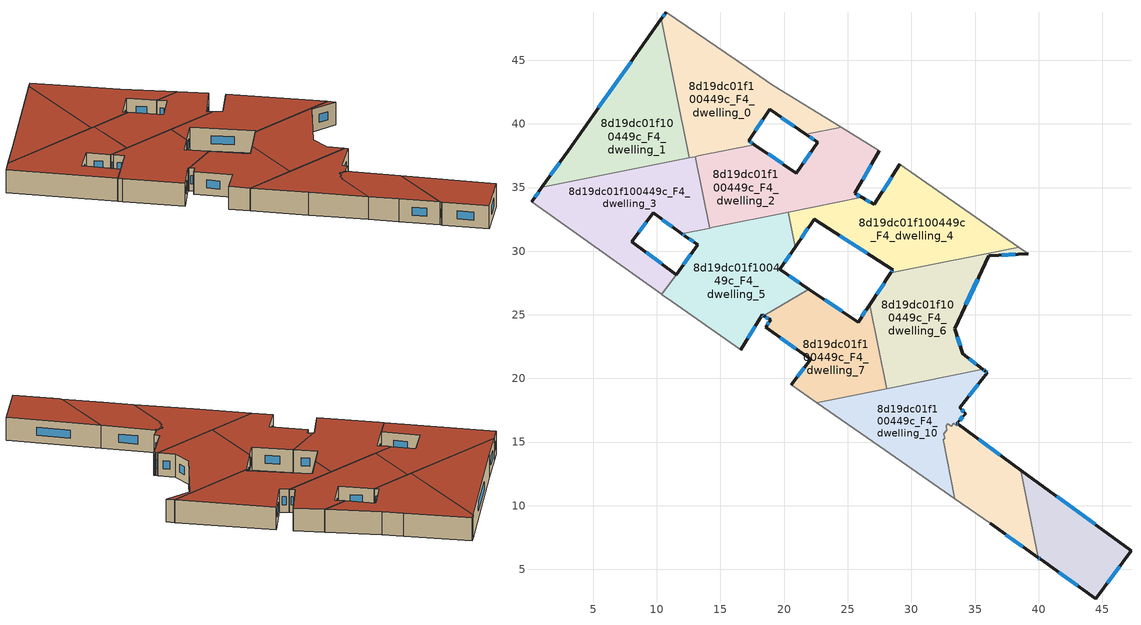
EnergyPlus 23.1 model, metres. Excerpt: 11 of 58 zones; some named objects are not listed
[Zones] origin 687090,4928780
8d19dc01f100449c_F4_dwelling_0
 floor to 8d19dc01f100449c_F3_dwelling_0 (EU_floor_Construction): 19.11,43.05 24.49,39.74 21.7,39.18 18.86,41.13 17.2,38.68 17.67,38.37 12.56,37.34 10.36,48.26 10.72,48.77 17.07,44.45 z12
 wall outside (EU_wall_Construction): 17.67,38.37 17.2,38.68 18.86,41.13 21.7,39.18 / 10.72,48.77 10.36,48.26 z12:15
 wall adiabatic (EU_wall_Construction): 24.49,39.74 19.11,43.05 17.07,44.45 10.72,48.77 z12:15
 wall to 8d19dc01f100449c_F4_dwelling_2 (EU_wall_Construction): 21.7,39.18 24.49,39.74 / 13.01,37.43 13.26,37.48 17.67,38.37 z12:15
 wall to 8d19dc01f100449c_F4_dwelling_1 (EU_wall_Construction): 10.36,48.26 12.56,37.34 z12:15
 wall to 8d19dc01f100449c_F4_dwelling_3 (EU_wall_Construction): 12.56,37.34 13.01,37.43 z12:15
 window (EU_Window_Construction): 19.79,40.5 20.78,39.82 / 17.74,39.48 18.33,40.33 / 17.52,38.47 17.35,38.58 / 10.61,48.6 10.48,48.42 z12.98:14.02
 roof outside (EU_roof_Construction): 24.49,39.74 19.11,43.05 17.07,44.45 10.72,48.77 10.36,48.26 12.56,37.34 17.67,38.37 17.2,38.68 18.86,41.13 21.7,39.18 z15
8d19dc01f100449c_F4_dwelling_1
 floor to 8d19dc01f100449c_F3_dwelling_1 (EU_floor_Construction): 10.36,48.26 12.56,37.34 0.98,35.02 3.04,37.88 z12
 wall outside (EU_wall_Construction): 10.36,48.26 3.04,37.88 0.98,35.02 z12:15
 wall to 8d19dc01f100449c_F4_dwelling_3 (EU_wall_Construction): 0.98,35.02 12.56,37.34 z12:15
 window (EU_Window_Construction): 2.37,36.95 1.65,35.95 / 7.98,44.88 5.42,41.26 z12.98:14.02
 roof outside (EU_roof_Construction): 12.56,37.34 10.36,48.26 3.04,37.88 0.98,35.02 z15
8d19dc01f100449c_F4_dwelling_10
 floor to 8d19dc01f100449c_F3_dwelling_10 (EU_floor_Construction): 35.84,20.55 35.95,20.46 33.81,17.68 34.28,17.23 33.55,16.48 33.68,16.39 33.57,16.29 33.33,16.46 33.11,16.25 32.87,16.42 32.72,16.28 32.8,15.92 32.54,15.66 32.61,15.3 32.49,15.17 33.42,10.54 27.94,14.34 22.56,18.09 35.62,20.72 35.78,20.6 z12
 wall outside (EU_wall_Construction): 33.68,16.39 33.55,16.48 34.28,17.23 33.81,17.68 35.95,20.46 35.84,20.55 35.78,20.6 35.62,20.72 z12:15
 wall to 8d19dc01f100449c_F4_dwelling_9 (EU_wall_Construction): 33.42,10.54 32.49,15.17 32.61,15.3 32.54,15.66 32.8,15.92 32.72,16.28 32.87,16.42 33.11,16.25 33.33,16.46 33.57,16.29 33.68,16.39 z12:15
 wall adiabatic (EU_wall_Construction): 22.56,18.09 27.94,14.34 33.42,10.54 z12:15
 wall to 8d19dc01f100449c_F4_dwelling_6 (EU_wall_Construction): 35.62,20.72 28.06,19.2 z12:15
 wall to 8d19dc01f100449c_F4_dwelling_7 (EU_wall_Construction): 28.06,19.2 22.56,18.09 z12:15
 window (EU_Window_Construction): 35.73,20.64 35.67,20.68 / 35.92,20.49 35.88,20.52 / 34.51,18.59 35.26,19.56 / 34.13,17.38 33.97,17.54 / 33.79,16.73 34.05,16.99 / 33.64,16.42 33.59,16.45 z12.98:14.02
 roof outside (EU_roof_Construction): 33.42,10.54 32.49,15.17 32.61,15.3 32.54,15.66 32.8,15.92 32.72,16.28 32.87,16.42 33.11,16.25 33.33,16.46 33.57,16.29 33.68,16.39 33.55,16.48 34.28,17.23 33.81,17.68 35.95,20.46 35.84,20.55 35.78,20.6 35.62,20.72 22.56,18.09 27.94,14.34 z15
8d19dc01f100449c_F4_dwelling_2
 floor to 8d19dc01f100449c_F3_dwelling_2 (EU_floor_Construction): 27.49,37.89 25.54,34.54 26.11,34.22 14.39,31.86 14.14,31.81 13.01,37.43 13.26,37.48 17.67,38.37 20.96,36.13 22.64,38.54 21.7,39.18 24.49,39.74 z12
 wall outside (EU_wall_Construction): 21.7,39.18 22.64,38.54 20.96,36.13 17.67,38.37 / 26.11,34.22 25.54,34.54 27.49,37.89 z12:15
 wall adiabatic (EU_wall_Construction): 27.49,37.89 24.49,39.74 z12:15
 wall to 8d19dc01f100449c_F4_dwelling_3 (EU_wall_Construction): 13.01,37.43 14.14,31.81 z12:15
 wall to 8d19dc01f100449c_F4_dwelling_5 (EU_wall_Construction): 14.14,31.81 14.39,31.86 20.31,33.05 z12:15
 wall to 8d19dc01f100449c_F4_dwelling_4 (EU_wall_Construction): 20.31,33.05 26.11,34.22 z12:15
 window (EU_Window_Construction): 19.89,36.86 18.74,37.64 / 22.09,37.76 21.51,36.92 / 22.01,38.97 22.33,38.75 / 26.17,35.63 26.86,36.8 / 25.93,34.32 25.72,34.44 z12.98:14.02
 roof outside (EU_roof_Construction): 26.11,34.22 25.54,34.54 27.49,37.89 24.49,39.74 21.7,39.18 22.64,38.54 20.96,36.13 17.67,38.37 13.26,37.48 13.01,37.43 14.14,31.81 14.39,31.86 z15
8d19dc01f100449c_F4_dwelling_3
 floor to 8d19dc01f100449c_F3_dwelling_3 (EU_floor_Construction): 13.01,37.43 14.14,31.81 11.97,31.38 9.7,33.01 8.03,30.73 11.54,28.16 10.4,26.6 0.16,33.87 0.98,35.02 z12
 wall outside (EU_wall_Construction): 0.98,35.02 0.16,33.87 / 11.54,28.16 8.03,30.73 9.7,33.01 11.97,31.38 z12:15
 wall adiabatic (EU_wall_Construction): 0.16,33.87 10.4,26.6 z12:15
 wall to 8d19dc01f100449c_F4_dwelling_5 (EU_wall_Construction): 10.4,26.6 11.54,28.16 / 11.97,31.38 14.14,31.81 z12:15
 window (EU_Window_Construction): 0.71,34.64 0.42,34.24 / 10.44,32.48 11.23,31.91 / 8.57,31.47 9.16,32.27 / 10.4,29 9.17,29.9 z12.98:14.02
 roof outside (EU_roof_Construction): 11.54,28.16 8.03,30.73 9.7,33.01 11.97,31.38 14.14,31.81 13.01,37.43 0.98,35.02 0.16,33.87 10.4,26.6 z15
8d19dc01f100449c_F4_dwelling_4
 floor to 8d19dc01f100449c_F3_dwelling_4 (EU_floor_Construction): 38.42,30.32 28.39,28.31 28.54,28.53 22.35,32.51 20.86,30.32 20.31,33.05 26.11,34.22 27.09,33.67 29.1,36.83 z12
 wall outside (EU_wall_Construction): 20.86,30.32 22.35,32.51 28.54,28.53 28.39,28.31 / 29.1,36.83 27.09,33.67 26.11,34.22 z12:15
 wall to 8d19dc01f100449c_F4_dwelling_5 (EU_wall_Construction): 20.31,33.05 20.86,30.32 z12:15
 wall adiabatic (EU_wall_Construction): 38.42,30.32 29.1,36.83 z12:15
 wall to 8d19dc01f100449c_F4_dwelling_6 (EU_wall_Construction): 28.39,28.31 38.42,30.32 z12:15
 window (EU_Window_Construction): 24.37,31.22 26.53,29.83 / 21.35,31.03 21.87,31.8 / 26.78,33.85 26.43,34.04 / 28.45,35.8 27.75,34.7 / 28.5,28.46 28.44,28.38 z12.98:14.02
 roof outside (EU_roof_Construction): 38.42,30.32 29.1,36.83 27.09,33.67 26.11,34.22 20.31,33.05 20.86,30.32 22.35,32.51 28.54,28.53 28.39,28.31 z15
8d19dc01f100449c_F4_dwelling_5
 floor to 8d19dc01f100449c_F3_dwelling_5 (EU_floor_Construction): 20.31,33.05 20.86,30.32 19.67,28.56 21.95,27.01 18.4,24.92 18.27,25 16.58,22.26 10.82,26.29 10.4,26.59 11.54,28.17 13.23,30.5 12.23,31.18 11.97,31.38 z12
 wall outside (EU_wall_Construction): 16.58,22.26 18.27,25 18.4,24.92 / 11.97,31.38 12.23,31.18 13.23,30.5 11.54,28.17 / 21.95,27.01 19.67,28.56 20.86,30.32 z12:15
 wall adiabatic (EU_wall_Construction): 10.4,26.59 10.82,26.29 16.58,22.26 z12:15
 wall to 8d19dc01f100449c_F4_dwelling_7 (EU_wall_Construction): 18.4,24.92 21.95,27.01 z12:15
 window (EU_Window_Construction): 17.13,23.15 17.72,24.11 / 12.68,29.74 12.09,28.93 / 12.56,30.96 12.91,30.72 / 12.05,31.31 12.15,31.25 / 20.05,29.13 20.47,29.75 / 21.2,27.52 20.41,28.06 / 18.31,24.97 18.36,24.94 z12.98:14.02
 roof outside (EU_roof_Construction): 18.4,24.92 21.95,27.01 19.67,28.56 20.86,30.32 20.31,33.05 11.97,31.38 12.23,31.18 13.23,30.5 11.54,28.17 10.4,26.59 10.82,26.29 16.58,22.26 18.27,25 z15
8d19dc01f100449c_F4_dwelling_6
 floor to 8d19dc01f100449c_F3_dwelling_6 (EU_floor_Construction): 39.18,29.79 36.09,29.64 33.41,23.92 34.05,21.94 35.62,20.72 28.06,19.2 26.73,25.81 28.39,28.31 38.42,30.32 z12
 wall outside (EU_wall_Construction): 35.62,20.72 34.05,21.94 33.41,23.92 36.09,29.64 39.18,29.79 / 28.39,28.31 26.73,25.81 z12:15
 wall to 8d19dc01f100449c_F4_dwelling_7 (EU_wall_Construction): 26.73,25.81 28.06,19.2 z12:15
 wall adiabatic (EU_wall_Construction): 39.18,29.79 38.42,30.32 z12:15
 window (EU_Window_Construction): 37.1,29.69 38.18,29.74 / 34.29,25.78 35.22,27.78 / 33.85,22.59 33.62,23.28 / 35.11,21.12 34.56,21.54 / 27.85,27.49 27.27,26.62 z12.98:14.02
 roof outside (EU_roof_Construction): 35.62,20.72 34.05,21.94 33.41,23.92 36.09,29.64 39.18,29.79 38.42,30.32 28.39,28.31 26.73,25.81 28.06,19.2 z15
8d19dc01f100449c_F4_dwelling_7
 floor to 8d19dc01f100449c_F3_dwelling_7 (EU_floor_Construction): 26.73,25.81 28.06,19.2 22.56,18.09 20.56,19.49 22.08,21.5 18.56,24.02 18.93,24.6 18.4,24.92 21.95,27.01 25.81,24.43 z12
 wall outside (EU_wall_Construction): 18.4,24.92 18.93,24.6 18.56,24.02 22.08,21.5 20.56,19.49 / 26.73,25.81 25.81,24.43 21.95,27.01 z12:15
 wall adiabatic (EU_wall_Construction): 20.56,19.49 22.56,18.09 z12:15
 window (EU_Window_Construction): 21.58,20.85 21.05,20.15 / 19.7,23.2 20.93,22.32 / 18.81,24.41 18.68,24.21 / 18.57,24.82 18.76,24.7 / 24.56,25.27 23.2,26.17 / 26.43,25.36 26.11,24.88 z12.98:14.02
 roof outside (EU_roof_Construction): 28.06,19.2 26.73,25.81 25.81,24.43 21.95,27.01 18.4,24.92 18.93,24.6 18.56,24.02 22.08,21.5 20.56,19.49 22.56,18.09 z15
8d19dc01f100449c_F4_dwelling_8
 floor to 8d19dc01f100449c_F3_dwelling_8 (EU_floor_Construction): 47.25,6.48 44.48,2.69 40.16,5.78 40.1,5.82 39.98,5.91 38.6,12.8 z12
 wall outside (EU_wall_Construction): 39.98,5.91 40.1,5.82 40.16,5.78 44.48,2.69 47.25,6.48 38.6,12.8 z12:15
 wall to 8d19dc01f100449c_F4_dwelling_9 (EU_wall_Construction): 38.6,12.8 39.98,5.91 z12:15
 window (EU_Window_Construction): 40.02,5.88 40.07,5.85 / 44.44,8.54 41.41,10.74 / 45.38,3.92 46.35,5.25 / 41.57,4.77 43.08,3.7 z12.98:14.02
 roof outside (EU_roof_Construction): 44.48,2.69 47.25,6.48 38.6,12.8 39.98,5.91 40.1,5.82 40.16,5.78 z15
8d19dc01f100449c_F4_dwelling_9
 floor to 8d19dc01f100449c_F3_dwelling_9 (EU_floor_Construction): 38.6,12.8 39.98,5.91 36.19,8.61 33.42,10.54 32.49,15.17 32.61,15.3 32.54,15.66 32.8,15.92 32.72,16.28 32.87,16.42 33.11,16.25 33.32,16.46 33.57,16.29 33.68,16.39 z12
 wall outside (EU_wall_Construction): 38.6,12.8 33.68,16.39 / 36.19,8.61 39.98,5.91 z12:15
 wall adiabatic (EU_wall_Construction): 33.42,10.54 36.19,8.61 z12:15
 window (EU_Window_Construction): 37,13.97 35.28,15.22 / 37.43,7.73 38.75,6.79 z12.98:14.02
 roof outside (EU_roof_Construction): 39.98,5.91 38.6,12.8 33.68,16.39 33.57,16.29 33.32,16.46 33.11,16.25 32.87,16.42 32.72,16.28 32.8,15.92 32.54,15.66 32.61,15.3 32.49,15.17 33.42,10.54 36.19,8.61 z15
[Building]
EU S2 Campaign: North Axis=0; Terrain=City; Solar Distribution=FullExterior
[Site:Location]
Bologna: Latitude=44.5; Longitude=11.25; Time Zone=1; Elevation=37
[SizingPeriod:WeatherFileDays]
AnnualSizingPeriod: Begin Month=1; Begin Day of Month=1; End Month=12; End Day of Month=31; Day of Week for Start Day=Monday; Use Weather File Daylight Saving Period=No; Use Weather File Rain and Snow Indicators=No
[MATERIAL]
EU_InternalMass_Material: Roughness=MediumRough; Thickness=0.1; Conductivity=1; Density=1800; Specific Heat=900; Thermal Absorptance=0.9; Solar Absorptance=0.7; Visible Absorptance=0.7
[MATERIAL:NOMASS] Roughness=MediumRough; Thermal Absorptance=0.9; Solar Absorptance=0.7; Visible Absorptance=0.7
Name | Thermal Resistance
EU_wall_NoMass | 0.905828
EU_roof_NoMass | 0.37593
EU_floor_NoMass | 0.67114
[WINDOWMATERIAL:SIMPLEGLAZINGSYSTEM]
EU_Window_SimpleGlazing: UFactor=4.52486; Solar Heat Gain Coefficient=0.85; Visible Transmittance=0.85
[CONSTRUCTION]
EU_wall_Construction: EU_wall_NoMass
EU_roof_Construction: EU_roof_NoMass
EU_floor_Construction: EU_floor_NoMass
EU_Window_Construction: EU_Window_SimpleGlazing
EU_InternalMass_Construction: EU_InternalMass_Material
[ZONE] Type=1; Multiplier=1; Ceiling Height=autocalculate; Floor Area=autocalculate; Part of Total Floor Area=Yes
Name | Volume
8d19dc01f100449c_F4_dwelling_0 | 196.713
8d19dc01f100449c_F4_dwelling_1 | 196.704
8d19dc01f100449c_F4_dwelling_10 | 164.128
8d19dc01f100449c_F4_dwelling_2 | 199.741
8d19dc01f100449c_F4_dwelling_3 | 212.587
8d19dc01f100449c_F4_dwelling_4 | 207.62
8d19dc01f100449c_F4_dwelling_5 | 209.71
8d19dc01f100449c_F4_dwelling_6 | 196.693
8d19dc01f100449c_F4_dwelling_7 | 153.881
8d19dc01f100449c_F4_dwelling_8 | 115.296
8d19dc01f100449c_F4_dwelling_9 | 113.996
[INTERNALMASS] Construction=EU_InternalMass_Construction
Name | Zone or ZoneList | Surface Area
8d19dc01f100449c_F4_dwelling_0_EU_InternalMass | 8d19dc01f100449c_F4_dwelling_0 | 65.5709
8d19dc01f100449c_F4_dwelling_1_EU_InternalMass | 8d19dc01f100449c_F4_dwelling_1 | 65.5675
8d19dc01f100449c_F4_dwelling_2_EU_InternalMass | 8d19dc01f100449c_F4_dwelling_2 | 66.5819
8d19dc01f100449c_F4_dwelling_3_EU_InternalMass | 8d19dc01f100449c_F4_dwelling_3 | 70.8678
8d19dc01f100449c_F4_dwelling_4_EU_InternalMass | 8d19dc01f100449c_F4_dwelling_4 | 69.2067
8d19dc01f100449c_F4_dwelling_5_EU_InternalMass | 8d19dc01f100449c_F4_dwelling_5 | 69.8968
8d19dc01f100449c_F4_dwelling_6_EU_InternalMass | 8d19dc01f100449c_F4_dwelling_6 | 65.5643
8d19dc01f100449c_F4_dwelling_7_EU_InternalMass | 8d19dc01f100449c_F4_dwelling_7 | 51.2937
8d19dc01f100449c_F4_dwelling_8_EU_InternalMass | 8d19dc01f100449c_F4_dwelling_8 | 38.4323
8d19dc01f100449c_F4_dwelling_9_EU_InternalMass | 8d19dc01f100449c_F4_dwelling_9 | 37.9984
8d19dc01f100449c_F4_dwelling_10_EU_InternalMass | 8d19dc01f100449c_F4_dwelling_10 | 54.7115
[OTHEREQUIPMENT] Fuel Type=Electricity; Design Level Calculation Method=Watts/Area; Power per Zone Floor Area=1; Fraction Latent=0; Fraction Radiant=0; Fraction Lost=0; Carbon Dioxide Generation Rate=0; EndUse Subcategory=EU_Step8_InternalGains
Name | Zone or ZoneList or Space or SpaceList | Schedule
EU_Step8_InternalGain_8d19dc01f100449c_F4_dwelling_0_f000 | 8d19dc01f100449c_F4_dwelling_0 | EU_Step8_GainSchedule_8d19dc01f100449c_F4_dwelling_0_f000
EU_Step8_InternalGain_8d19dc01f100449c_F4_dwelling_1_f000 | 8d19dc01f100449c_F4_dwelling_1 | EU_Step8_GainSchedule_8d19dc01f100449c_F4_dwelling_1_f000
EU_Step8_InternalGain_8d19dc01f100449c_F4_dwelling_2_f000 | 8d19dc01f100449c_F4_dwelling_2 | EU_Step8_GainSchedule_8d19dc01f100449c_F4_dwelling_2_f000
EU_Step8_InternalGain_8d19dc01f100449c_F4_dwelling_3_f000 | 8d19dc01f100449c_F4_dwelling_3 | EU_Step8_GainSchedule_8d19dc01f100449c_F4_dwelling_3_f000
EU_Step8_InternalGain_8d19dc01f100449c_F4_dwelling_4_f000 | 8d19dc01f100449c_F4_dwelling_4 | EU_Step8_GainSchedule_8d19dc01f100449c_F4_dwelling_4_f000
EU_Step8_InternalGain_8d19dc01f100449c_F4_dwelling_5_f000 | 8d19dc01f100449c_F4_dwelling_5 | EU_Step8_GainSchedule_8d19dc01f100449c_F4_dwelling_5_f000
EU_Step8_InternalGain_8d19dc01f100449c_F4_dwelling_6_f000 | 8d19dc01f100449c_F4_dwelling_6 | EU_Step8_GainSchedule_8d19dc01f100449c_F4_dwelling_6_f000
EU_Step8_InternalGain_8d19dc01f100449c_F4_dwelling_7_f000 | 8d19dc01f100449c_F4_dwelling_7 | EU_Step8_GainSchedule_8d19dc01f100449c_F4_dwelling_7_f000
EU_Step8_InternalGain_8d19dc01f100449c_F4_dwelling_8_f000 | 8d19dc01f100449c_F4_dwelling_8 | EU_Step8_GainSchedule_8d19dc01f100449c_F4_dwelling_8_f000
EU_Step8_InternalGain_8d19dc01f100449c_F4_dwelling_9_f000 | 8d19dc01f100449c_F4_dwelling_9 | EU_Step8_GainSchedule_8d19dc01f100449c_F4_dwelling_9_f000
EU_Step8_InternalGain_8d19dc01f100449c_F4_dwelling_10_f000 | 8d19dc01f100449c_F4_dwelling_10 | EU_Step8_GainSchedule_8d19dc01f100449c_F4_dwelling_10_f000
[ZONEVENTILATION:DESIGNFLOWRATE] Schedule=EU_AlwaysOn; Design Flow Rate Calculation Method=AirChanges/Hour; Air Changes per Hour=0.73129; Ventilation Type=Natural; Fan Pressure Rise=0; Fan Total Efficiency=1; Constant Term Coefficient=1; Temperature Term Coefficient=0; Velocity Term Coefficient=0; Velocity Squared Term Coefficient=0; Minimum Indoor Temperature=-100; Maximum Indoor Temperature=100; Delta Temperature=-100; Minimum Outdoor Temperature=-100; Maximum Outdoor Temperature=100; Maximum Wind Speed=40
Name | Zone or ZoneList or Space or SpaceList
EU_ConstantAir_8d19dc01f100449c_F4_dwelling_0 | 8d19dc01f100449c_F4_dwelling_0
EU_ConstantAir_8d19dc01f100449c_F4_dwelling_1 | 8d19dc01f100449c_F4_dwelling_1
EU_ConstantAir_8d19dc01f100449c_F4_dwelling_2 | 8d19dc01f100449c_F4_dwelling_2
EU_ConstantAir_8d19dc01f100449c_F4_dwelling_3 | 8d19dc01f100449c_F4_dwelling_3
EU_ConstantAir_8d19dc01f100449c_F4_dwelling_4 | 8d19dc01f100449c_F4_dwelling_4
EU_ConstantAir_8d19dc01f100449c_F4_dwelling_5 | 8d19dc01f100449c_F4_dwelling_5
EU_ConstantAir_8d19dc01f100449c_F4_dwelling_6 | 8d19dc01f100449c_F4_dwelling_6
EU_ConstantAir_8d19dc01f100449c_F4_dwelling_7 | 8d19dc01f100449c_F4_dwelling_7
EU_ConstantAir_8d19dc01f100449c_F4_dwelling_8 | 8d19dc01f100449c_F4_dwelling_8
EU_ConstantAir_8d19dc01f100449c_F4_dwelling_9 | 8d19dc01f100449c_F4_dwelling_9
EU_ConstantAir_8d19dc01f100449c_F4_dwelling_10 | 8d19dc01f100449c_F4_dwelling_10
[HVACTEMPLATE:ZONE:IDEALLOADSAIRSYSTEM] System Availability Schedule=EU_AlwaysOn; Maximum Heating Supply Air Temperature=50; Minimum Cooling Supply Air Temperature=13; Maximum Heating Supply Air Humidity Ratio=0.0156; Minimum Cooling Supply Air Humidity Ratio=0.0077; Heating Limit=NoLimit; Cooling Limit=NoLimit; Heating Availability Schedule=EU_AlwaysOn; Cooling Availability Schedule=EU_CoolingOff; Dehumidification Control Type=ConstantSensibleHeatRatio; Cooling Sensible Heat Ratio=0.7; Dehumidification Setpoint=60; Humidification Control Type=None; Humidification Setpoint=30; Outdoor Air Method=None; Outdoor Air Flow Rate per Person=0.00944; Outdoor Air Flow Rate per Zone Floor Area=0; Outdoor Air Flow Rate per Zone=0; Demand Controlled Ventilation Type=None; Outdoor Air Economizer Type=NoEconomizer; Heat Recovery Type=None; Sensible Heat Recovery Effectiveness=0.7; Latent Heat Recovery Effectiveness=0.65
Name | Template Thermostat
8d19dc01f100449c_F4_dwelling_0 | EU_HeatOnly_8d19dc01f100449c_F4_dwelling_0
8d19dc01f100449c_F4_dwelling_1 | EU_HeatOnly_8d19dc01f100449c_F4_dwelling_1
8d19dc01f100449c_F4_dwelling_2 | EU_HeatOnly_8d19dc01f100449c_F4_dwelling_2
8d19dc01f100449c_F4_dwelling_3 | EU_HeatOnly_8d19dc01f100449c_F4_dwelling_3
8d19dc01f100449c_F4_dwelling_4 | EU_HeatOnly_8d19dc01f100449c_F4_dwelling_4
8d19dc01f100449c_F4_dwelling_5 | EU_HeatOnly_8d19dc01f100449c_F4_dwelling_5
8d19dc01f100449c_F4_dwelling_6 | EU_HeatOnly_8d19dc01f100449c_F4_dwelling_6
8d19dc01f100449c_F4_dwelling_7 | EU_HeatOnly_8d19dc01f100449c_F4_dwelling_7
8d19dc01f100449c_F4_dwelling_8 | EU_HeatOnly_8d19dc01f100449c_F4_dwelling_8
8d19dc01f100449c_F4_dwelling_9 | EU_HeatOnly_8d19dc01f100449c_F4_dwelling_9
8d19dc01f100449c_F4_dwelling_10 | EU_HeatOnly_8d19dc01f100449c_F4_dwelling_10
[SIZING:ZONE] Zone Cooling Design Supply Air Temperature Input Method=SupplyAirTemperature; Zone Cooling Design Supply Air Temperature=13; Zone Heating Design Supply Air Temperature Input Method=SupplyAirTemperature; Zone Heating Design Supply Air Temperature=50; Zone Cooling Design Supply Air Humidity Ratio=0.008; Zone Heating Design Supply Air Humidity Ratio=0.008; Cooling Design Air Flow Method=DesignDay; Cooling Design Air Flow Rate=0; Cooling Minimum Air Flow per Zone Floor Area=0.000762; Cooling Minimum Air Flow=0; Cooling Minimum Air Flow Fraction=0.2; Heating Design Air Flow Method=DesignDay; Heating Design Air Flow Rate=0; Heating Maximum Air Flow per Zone Floor Area=0.002032; Heating Maximum Air Flow=0.141576; Heating Maximum Air Flow Fraction=0.3; Account for Dedicated Outdoor Air System=No; Dedicated Outdoor Air System Control Strategy=NeutralSupplyAir; Dedicated Outdoor Air Low Setpoint Temperature for Design=autosize; Dedicated Outdoor Air High Setpoint Temperature for Design=autosize; Zone Load Sizing Method=Sensible Load Only No Latent Load; Zone Latent Cooling Design Supply Air Humidity Ratio Input Method=HumidityRatioDifference; Zone Cooling Design Supply Air Humidity Ratio Difference=0.005; Zone Latent Heating Design Supply Air Humidity Ratio Input Method=HumidityRatioDifference; Zone Humidification Design Supply Air Humidity Ratio Difference=0.005
8d19dc01f100449c_F4_dwelling_0; 8d19dc01f100449c_F4_dwelling_1; 8d19dc01f100449c_F4_dwelling_2; 8d19dc01f100449c_F4_dwelling_3; 8d19dc01f100449c_F4_dwelling_4; 8d19dc01f100449c_F4_dwelling_5; 8d19dc01f100449c_F4_dwelling_6; 8d19dc01f100449c_F4_dwelling_7; 8d19dc01f100449c_F4_dwelling_8; 8d19dc01f100449c_F4_dwelling_9; 8d19dc01f100449c_F4_dwelling_10
[SCHEDULE:CONSTANT]
Name | Hourly Value
EU_AlwaysOn | 1
EU_CoolingOff | 0
[SCHEDULE:FILE] Column Number=1; Rows to Skip at Top=0; Number of Hours of Data=8760; Column Separator=Comma; Interpolate to Timestep=No; Minutes per Item=60; Adjust Schedule for Daylight Savings=Yes
Name | File
EU_Step8_GainSchedule_8d19dc01f100449c_F4_dwelling_0_f000 | ../../schedules/8d19dc01f100449c/8d19dc01f100449c_F4_dwelling_0_f000_gain.csv
EU_Step8_GainSchedule_8d19dc01f100449c_F4_dwelling_1_f000 | ../../schedules/8d19dc01f100449c/8d19dc01f100449c_F4_dwelling_1_f000_gain.csv
EU_Step8_GainSchedule_8d19dc01f100449c_F4_dwelling_2_f000 | ../../schedules/8d19dc01f100449c/8d19dc01f100449c_F4_dwelling_2_f000_gain.csv
EU_Step8_GainSchedule_8d19dc01f100449c_F4_dwelling_3_f000 | ../../schedules/8d19dc01f100449c/8d19dc01f100449c_F4_dwelling_3_f000_gain.csv
EU_Step8_GainSchedule_8d19dc01f100449c_F4_dwelling_4_f000 | ../../schedules/8d19dc01f100449c/8d19dc01f100449c_F4_dwelling_4_f000_gain.csv
EU_Step8_GainSchedule_8d19dc01f100449c_F4_dwelling_5_f000 | ../../schedules/8d19dc01f100449c/8d19dc01f100449c_F4_dwelling_5_f000_gain.csv
EU_Step8_GainSchedule_8d19dc01f100449c_F4_dwelling_6_f000 | ../../schedules/8d19dc01f100449c/8d19dc01f100449c_F4_dwelling_6_f000_gain.csv
EU_Step8_GainSchedule_8d19dc01f100449c_F4_dwelling_7_f000 | ../../schedules/8d19dc01f100449c/8d19dc01f100449c_F4_dwelling_7_f000_gain.csv
EU_Step8_GainSchedule_8d19dc01f100449c_F4_dwelling_8_f000 | ../../schedules/8d19dc01f100449c/8d19dc01f100449c_F4_dwelling_8_f000_gain.csv
EU_Step8_GainSchedule_8d19dc01f100449c_F4_dwelling_9_f000 | ../../schedules/8d19dc01f100449c/8d19dc01f100449c_F4_dwelling_9_f000_gain.csv
EU_Step8_GainSchedule_8d19dc01f100449c_F4_dwelling_10_f000 | ../../schedules/8d19dc01f100449c/8d19dc01f100449c_F4_dwelling_10_f000_gain.csv
